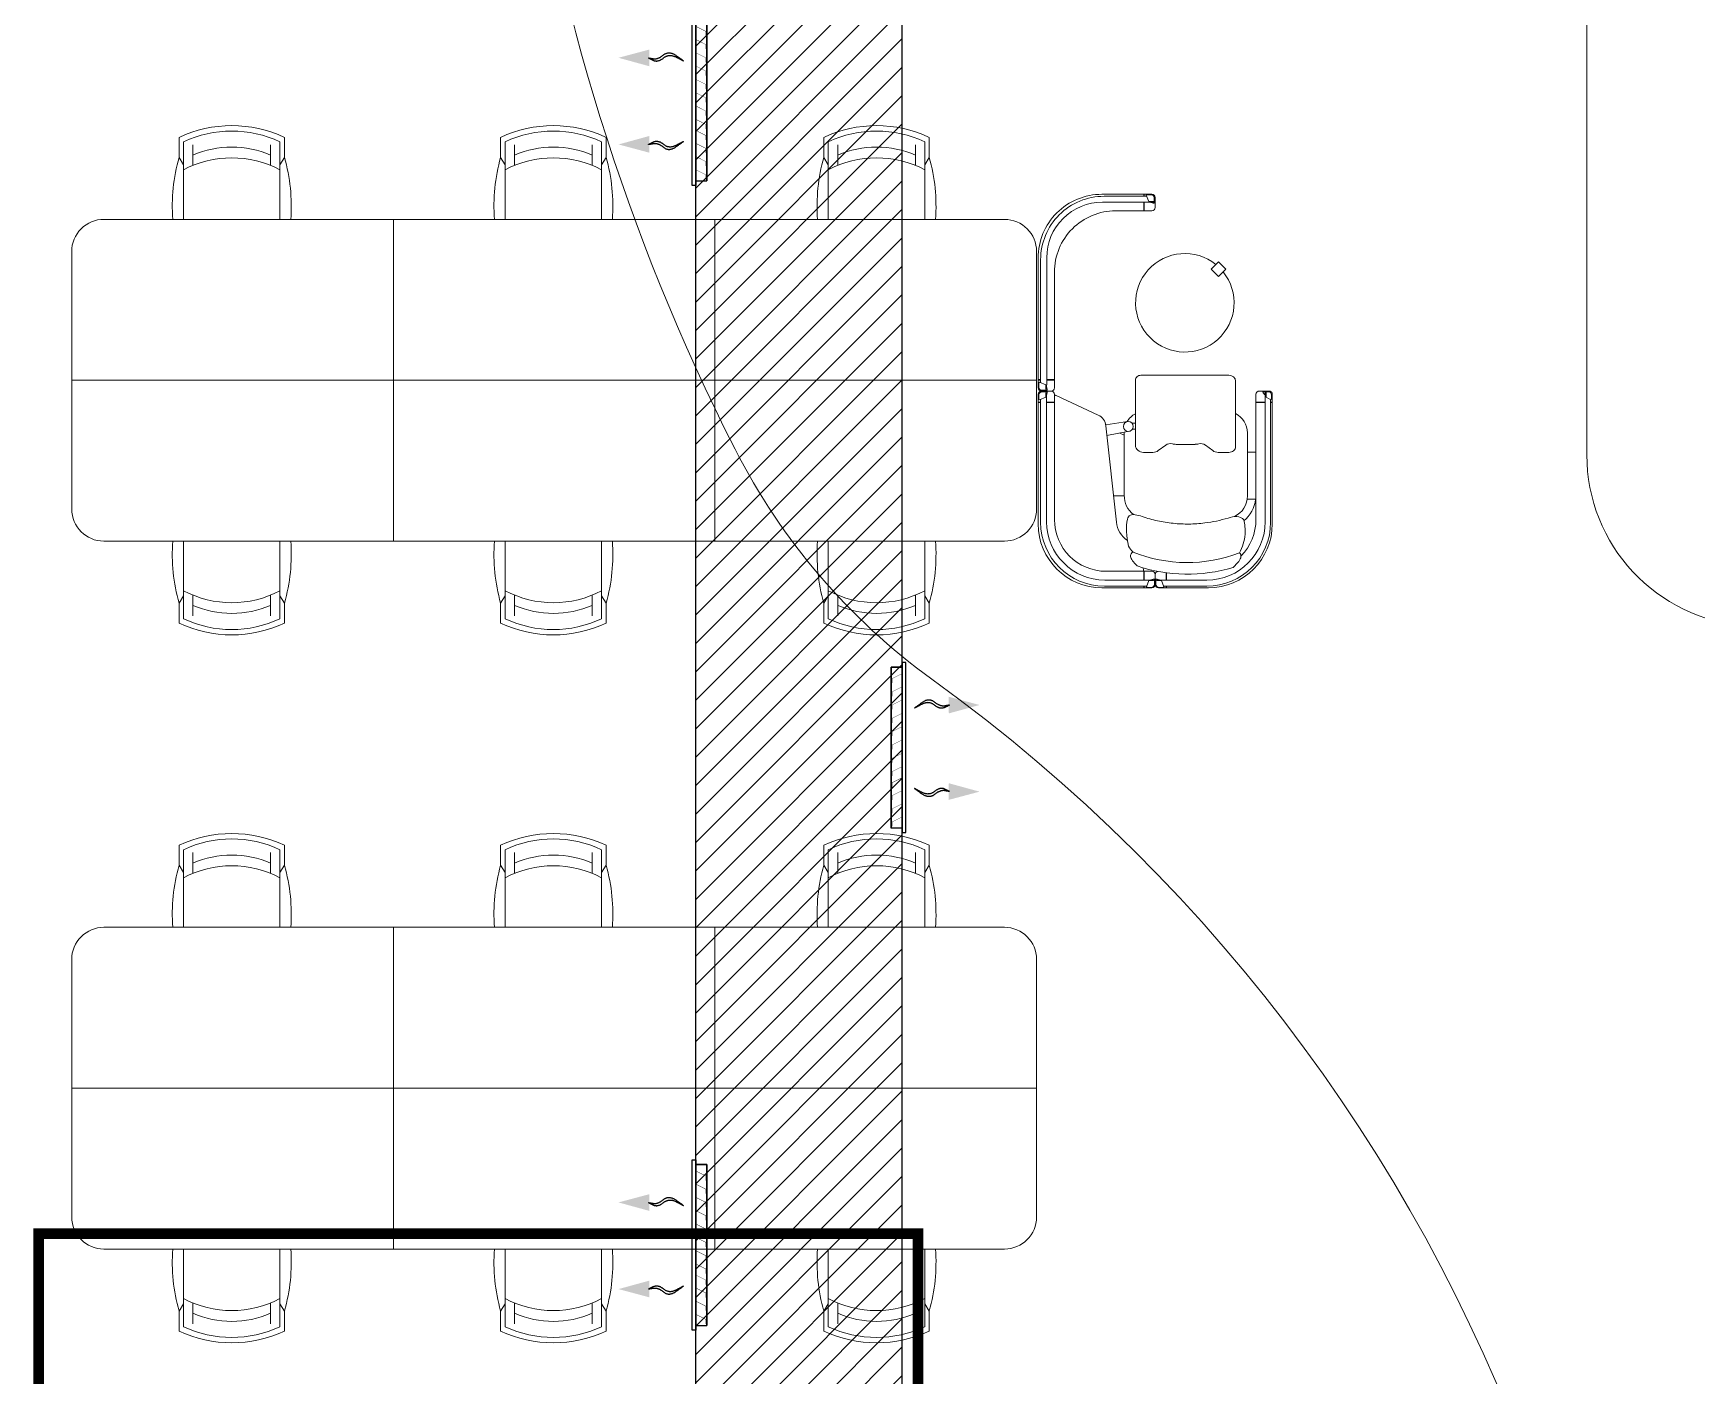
# Model space of a CAD drawing. Header units: millimetres. Extents: x -81374 to 485233, y -39075 to 157313.
# Drawn here: x 34706 to 42463, y 23363 to 29620 of the extents above; entities that cross this region are included whole.
import ezdxf
from ezdxf.enums import TextEntityAlignment as Align

# ---------------------------------------------------------------- set-up
doc = ezdxf.new("R2010")
doc.units = ezdxf.units.MM
doc.linetypes.add('CENTER', pattern=[2, 1.25, -0.25, 0.25, -0.25])
doc.linetypes.add('HIDDEN', pattern=[0.375, 0.25, -0.125])
for name, color, linetype in [('CEN', 252, 'CENTER'), ('M-HVAC ELLIPTICAL DUCT', 6, 'Continuous'), ('M-HVAC-GRIL', 6, 'Continuous'), ('M-HVAC-INSULATION', 8, 'Continuous'), ('M-HVAC-SUPP', 4, 'Continuous')]:
    doc.layers.add(name, color=color, linetype=linetype)
for name, color, linetype, lineweight in [('G-IMPT', 8, 'Continuous', 5), ('ID - MODULAR', 44, 'Continuous', 5), ('M HVAC GRILLE', 6, 'Continuous', 13)]:
    doc.layers.add(name, color=color, linetype=linetype, lineweight=lineweight)
doc.styles.get("Standard").update_dxf_attribs({"font": 'arial.ttf'})

# ---------------------------------------------------------------- blocks, each defined once
blk = doc.blocks.new('ng')
at = {"layer": 'CEN', "color": 9, "linetype": 'HIDDEN', "lineweight": 0, "ltscale": 1500, "true_color": 0xc7c8ca}
blk.add_lwpolyline([(47579.4, 19521.3), (51680.6, 19521.3), (51680.6, 15420), (47579.4, 15420)], close=True, dxfattribs=at)
blk = doc.blocks.new('floor plan 1')
at = {"layer": 'G-IMPT', "color": 8, "ltscale": 500}
for p, q in [((19286.5, -62646.3, 0), (19286.5, -62739.4, 0)), ((19307.7, -62666.5, 0), (19307.7, -62797.3, 0)), ((19757.3, -62797.3, 0), (19757.3, -62666.5, 0)), ((19778.5, -62739.4, 0), (19778.5, -62646.3, 0)), ((20793.5, -62739.4, 0), (20793.5, -62646.3, 0)), ((20814.7, -62797.3, 0), (20814.7, -62666.5, 0)), ((21264.3, -62666.5, 0), (21264.3, -62797.3, 0)), ((21285.5, -62646.3, 0), (21285.5, -62739.4, 0)), ((22293.5, -62739.4, 0), (22293.5, -62646.3, 0)), ((22314.7, -62797.3, 0), (22314.7, -62666.5, 0)), ((22764.3, -62666.5, 0), (22764.3, -62797.3, 0)), ((22785.5, -62646.3, 0), (22785.5, -62739.4, 0)), ((19307.7, -62773.6, 0), (19286.5, -62739.4, 0)), ((19757.3, -62773.6, 0), (19778.5, -62739.4, 0)), ((20814.7, -62773.6, 0), (20793.5, -62739.4, 0)), ((21264.3, -62773.6, 0), (21285.5, -62739.4, 0)), ((22314.7, -62773.6, 0), (22293.5, -62739.4, 0)), ((22764.3, -62773.6, 0), (22785.5, -62739.4, 0)), ((19307.7, -62775.3, 0), (19307.7, -62773.6, 0)), ((19307.7, -63028.4, 0), (19307.7, -62797.3, 0)), ((19757.3, -62775.3, 0), (19757.3, -62773.6, 0)), ((19757.3, -62797.3, 0), (19757.3, -63028.4, 0)), ((20814.7, -62775.3, 0), (20814.7, -62773.6, 0)), ((20814.7, -62797.3, 0), (20814.7, -63028.4, 0)), ((21264.3, -62775.3, 0), (21264.3, -62773.6, 0)), ((21264.3, -63028.4, 0), (21264.3, -62797.3, 0)), ((22314.7, -62775.3, 0), (22314.7, -62773.6, 0)), ((22314.7, -62797.3, 0), (22314.7, -63028.4, 0)), ((22764.3, -62775.3, 0), (22764.3, -62773.6, 0)), ((22764.3, -63028.4, 0), (22764.3, -62797.3, 0)), ((18936, -63028.4, 0), (20286, -63028.4, 0)), ((21786, -63028.4, 0), (20286, -63028.4, 0)), ((20286, -63028.4, 0), (20286, -63778.4, 0)), ((20286, -63028.4, 0), (20286, -63778.4, 0)), ((21786, -63778.4, 0), (21786, -63028.4, 0)), ((23136, -63028.4, 0), (21786, -63028.4, 0)), ((21786, -63028.4, 0), (21786, -63778.4, 0)), ((18786, -63778.4, 0), (18786, -63178.4, 0)), ((23286, -63778.4, 0), (23286, -63178.4, 0)), ((20286, -63778.4, 0), (18786, -63778.4, 0)), ((18786, -63778.4, 0), (18786, -64378.4, 0)), ((20286, -63778.4, 0), (18786, -63778.4, 0)), ((20286, -64528.4, 0), (20286, -63778.4, 0)), ((20286, -63778.4, 0), (21786, -63778.4, 0)), ((20286, -63778.4, 0), (21786, -63778.4, 0)), ((20286, -64528.4, 0), (20286, -63778.4, 0)), ((21786, -63778.4, 0), (21786, -64528.4, 0)), ((21786, -63778.4, 0), (23286, -63778.4, 0)), ((21786, -64528.4, 0), (21786, -63778.4, 0)), ((21786, -63778.4, 0), (23286, -63778.4, 0)), ((23286, -63778.4, 0), (23286, -64378.4, 0)), ((18936, -64528.4, 0), (20286, -64528.4, 0)), ((19307.7, -64528.4, 0), (19307.7, -64759.5, 0)), ((19757.3, -64759.5, 0), (19757.3, -64528.4, 0)), ((21786, -64528.4, 0), (20286, -64528.4, 0)), ((20814.7, -64759.5, 0), (20814.7, -64528.4, 0)), ((21264.3, -64528.4, 0), (21264.3, -64759.5, 0)), ((23136, -64528.4, 0), (21786, -64528.4, 0)), ((22314.7, -64759.5, 0), (22314.7, -64528.4, 0)), ((22764.3, -64528.4, 0), (22764.3, -64759.5, 0)), ((19307.7, -64890.2, 0), (19307.7, -64759.5, 0)), ((19757.3, -64759.5, 0), (19757.3, -64890.2, 0)), ((20814.7, -64759.5, 0), (20814.7, -64890.2, 0)), ((21264.3, -64890.2, 0), (21264.3, -64759.5, 0)), ((22314.7, -64759.5, 0), (22314.7, -64890.2, 0)), ((22764.3, -64890.2, 0), (22764.3, -64759.5, 0)), ((19307.7, -64783.2, 0), (19286.5, -64817.4, 0)), ((19286.5, -64910.5, 0), (19286.5, -64817.4, 0)), ((19307.7, -64781.4, 0), (19307.7, -64783.2, 0)), ((19757.3, -64781.4, 0), (19757.3, -64783.2, 0)), ((19757.3, -64783.2, 0), (19778.5, -64817.4, 0)), ((19778.5, -64817.4, 0), (19778.5, -64910.5, 0)), ((20814.7, -64783.2, 0), (20793.5, -64817.4, 0)), ((20793.5, -64817.4, 0), (20793.5, -64910.5, 0)), ((20814.7, -64781.4, 0), (20814.7, -64783.2, 0)), ((21264.3, -64781.4, 0), (21264.3, -64783.2, 0)), ((21264.3, -64783.2, 0), (21285.5, -64817.4, 0)), ((21285.5, -64910.5, 0), (21285.5, -64817.4, 0)), ((22314.7, -64783.2, 0), (22293.5, -64817.4, 0)), ((22293.5, -64817.4, 0), (22293.5, -64910.5, 0)), ((22314.7, -64781.4, 0), (22314.7, -64783.2, 0)), ((22764.3, -64781.4, 0), (22764.3, -64783.2, 0)), ((22764.3, -64783.2, 0), (22785.5, -64817.4, 0)), ((22785.5, -64910.5, 0), (22785.5, -64817.4, 0)), ((19286.5, -65946.3, 0), (19286.5, -66039.4, 0)), ((19307.7, -65966.5, 0), (19307.7, -66097.3, 0)), ((19757.3, -66097.3, 0), (19757.3, -65966.5, 0)), ((19778.5, -66039.4, 0), (19778.5, -65946.3, 0)), ((20793.5, -66039.4, 0), (20793.5, -65946.3, 0)), ((20814.7, -66097.3, 0), (20814.7, -65966.5, 0)), ((21264.3, -65966.5, 0), (21264.3, -66097.3, 0)), ((21285.5, -65946.3, 0), (21285.5, -66039.4, 0)), ((22293.5, -66039.4, 0), (22293.5, -65946.3, 0)), ((22314.7, -66097.3, 0), (22314.7, -65966.5, 0)), ((22764.3, -65966.5, 0), (22764.3, -66097.3, 0)), ((22785.5, -65946.3, 0), (22785.5, -66039.4, 0)), ((19307.7, -66073.6, 0), (19286.5, -66039.4, 0)), ((19307.7, -66075.3, 0), (19307.7, -66073.6, 0)), ((19307.7, -66328.4, 0), (19307.7, -66097.3, 0)), ((19757.3, -66073.6, 0), (19778.5, -66039.4, 0)), ((19757.3, -66075.3, 0), (19757.3, -66073.6, 0)), ((19757.3, -66097.3, 0), (19757.3, -66328.4, 0)), ((20814.7, -66073.6, 0), (20793.5, -66039.4, 0)), ((20814.7, -66075.3, 0), (20814.7, -66073.6, 0)), ((20814.7, -66097.3, 0), (20814.7, -66328.4, 0)), ((21264.3, -66073.6, 0), (21285.5, -66039.4, 0)), ((21264.3, -66075.3, 0), (21264.3, -66073.6, 0)), ((21264.3, -66328.4, 0), (21264.3, -66097.3, 0)), ((22314.7, -66073.6, 0), (22293.5, -66039.4, 0)), ((22314.7, -66075.3, 0), (22314.7, -66073.6, 0)), ((22314.7, -66097.3, 0), (22314.7, -66328.4, 0)), ((22764.3, -66073.6, 0), (22785.5, -66039.4, 0)), ((22764.3, -66075.3, 0), (22764.3, -66073.6, 0)), ((22764.3, -66328.4, 0), (22764.3, -66097.3, 0)), ((17985, -66111, 0), (18217.6, -66111, 0)), ((18124.4, -66147.1, 0), (17991.9, -66147.1, 0)), ((17992.3, -66118.5, 0), (18193.6, -66118.5, 0)), ((18178.7, -66147.1, 0), (18124.4, -66147.1, 0)), ((18179.8, -66111, 0), (18179.8, -66118.5, 0)), ((18179.8, -66147.1, 0), (18179.8, -66180.8, 0)), ((18181.8, -66118.5, 0), (18181.8, -66111, 0)), ((18181.8, -66181.1, 0), (18181.8, -66147.1, 0)), ((18192.3, -66115.4, 0), (18204, -66144.8, 0)), ((18196.7, -66112.6, 0), (18214.6, -66112.6, 0)), ((18204, -66144.8, 0), (18225.9, -66144.8, 0)), ((18213.2, -66148.4, 0), (18213.2, -66147.3, 0)), ((18225.9, -66147.3, 0), (18213.2, -66147.3, 0)), ((18213.2, -66148.4, 0), (18223.9, -66151.6, 0)), ((18227.6, -66151.9, 0), (18224.1, -66151.6, 0)), ((18225.9, -66144.8, 0), (18225.9, -66147.3, 0)), ((18229.8, -66127.9, 0), (18229.8, -66149.9, 0)), ((18232.8, -66126.3, 0), (18232.8, -66172.7, 0)), ((18236.6, -66127.9, 0), (18236.6, -66149.9, 0)), ((18238.8, -66151.9, 0), (18242.3, -66151.6, 0)), ((18240.6, -66144.8, 0), (18240.6, -66147.3, 0)), ((18262.4, -66144.8, 0), (18240.6, -66144.8, 0)), ((18240.6, -66147.3, 0), (18253.3, -66147.3, 0)), ((18253.3, -66148.4, 0), (18242.5, -66151.6, 0)), ((18248, -66111, 0), (18481.2, -66111, 0)), ((18269.7, -66112.6, 0), (18251.8, -66112.6, 0)), ((18253.3, -66148.4, 0), (18253.3, -66147.3, 0)), ((18274.1, -66115.4, 0), (18262.4, -66144.8, 0)), ((18469.3, -66118.5, 0), (18272.8, -66118.5, 0)), ((18284.1, -66111, 0), (18284.1, -66118.5, 0)), ((18284.1, -66147.1, 0), (18284.1, -66188, 0)), ((18286.2, -66118.5, 0), (18286.2, -66111, 0)), ((18286.2, -66188, 0), (18286.2, -66147.1, 0)), ((18287.7, -66147.1, 0), (18342, -66147.1, 0)), ((18342, -66147.1, 0), (18467.4, -66147.1, 0)), ((18461.5, -66188, 0), (18248, -66188, 0)), ((18289.4, -66204.2, 0), (18287.2, -66193.6, 0)), ((18936, -66328.4, 0), (20286, -66328.4, 0)), ((21786, -66328.4, 0), (20286, -66328.4, 0)), ((20286, -66328.4, 0), (20286, -67078.4, 0)), ((20286, -66328.4, 0), (20286, -67078.4, 0)), ((21786, -67078.4, 0), (21786, -66328.4, 0)), ((23136, -66328.4, 0), (21786, -66328.4, 0)), ((21786, -66328.4, 0), (21786, -67078.4, 0)), ((17686.7, -67012.9, 0), (17686.7, -66409.3, 0)), ((17694.5, -66988.2, 0), (17694.5, -66416.3, 0)), ((17719.9, -66419, 0), (17719.9, -66921.7, 0)), ((17762.9, -66429.3, 0), (17762.9, -67012.9, 0)), ((18462.7, -66865.5, 0), (18413.8, -66417.6, 0)), ((18702.8, -67012.9, 0), (18702.8, -66429.3, 0)), ((18739.3, -66419, 0), (18739.3, -66921.7, 0)), ((18767.1, -66989.6, 0), (18767.1, -66416.3, 0)), ((18779, -66408.8, 0), (18779, -67012.9, 0)), ((18786, -67078.4, 0), (18786, -66478.4, 0)), ((23286, -67078.4, 0), (23286, -66478.4, 0)), ((17803.7, -66523.5, 0), (17764.5, -66523.5, 0)), ((17802.5, -66539.7, 0), (17802.5, -66832.8, 0)), ((18427, -66539, 0), (18377.3, -66539, 0)), ((18377.4, -66837.2, 0), (18377.4, -66542, 0)), ((16219.9, -66731.5), (16219.9, -69993.1)), ((17802.5, -66743, 0), (17762.9, -66743, 0)), ((17857.8, -66769.4, 0), (17857.8, -67074.4, 0)), ((17939.3, -66742.3, 0), (17889.5, -66742.3, 0)), ((17998.8, -66775.9, 0), (17964.3, -66750.3, 0)), ((18135.8, -66779.7, 0), (18046.9, -66779.7, 0)), ((18218.5, -66750.3, 0), (18183.7, -66776.2, 0)), ((18286.9, -66742.3, 0), (18243.5, -66742.3, 0)), ((18325, -67079.8, 0), (18325, -66774.8, 0)), ((18325, -66850.9, 0), (18338.8, -66850.9, 0)), ((18354.1, -66840.4, 0), (18457.8, -66821.1, 0)), ((18463.4, -66870.4, 0), (18361.8, -66885.9, 0)), ((18377.4, -66822.5, 0), (18398.5, -66832.1, 0)), ((17719.9, -66921.7, 0), (17719.9, -66975.9, 0)), ((18325, -66877.9, 0), (18340.6, -66877.9, 0)), ((18695.5, -67007.8, 0), (18499, -66916.1, 0)), ((18739.3, -66921.7, 0), (18739.3, -66975.9, 0)), ((17694.5, -66974.8, 0), (17686.7, -66974.8, 0)), ((17686.7, -66977, 0), (17694.5, -66977, 0)), ((17690.3, -66992.5, 0), (17690.3, -67009.9, 0)), ((17693.9, -66987.8, 0), (17716.1, -66999.2, 0)), ((17747.6, -67028.2, 0), (17701.9, -67028.2, 0)), ((17705.6, -67025.2, 0), (17728.2, -67025.2, 0)), ((17716.1, -66999.2, 0), (17716.1, -67021.4, 0)), ((17716.1, -67021.4, 0), (17719.3, -67021.4, 0)), ((17719.3, -67008.7, 0), (17720.4, -67008.7, 0)), ((17719.3, -67021.4, 0), (17719.3, -67008.7, 0)), ((17762.9, -66974.8, 0), (17719.9, -66974.8, 0)), ((17719.9, -66977, 0), (17762.9, -66977, 0)), ((17720.4, -67008.7, 0), (17729.9, -67019.5, 0)), ((17730.2, -67023, 0), (17729.9, -67019.5, 0)), ((18739.3, -66975, 0), (18702.8, -66975, 0)), ((18702.8, -66977, 0), (18739.6, -66977, 0)), ((18763.7, -67028.2, 0), (18718, -67028.2, 0)), ((18736.2, -67022.6, 0), (18736.5, -67019.1, 0)), ((18739.9, -67008.1, 0), (18736.5, -67019.1, 0)), ((18760.8, -67024.8, 0), (18738.2, -67024.8, 0)), ((18742.8, -67020, 0), (18741.3, -67020, 0)), ((18772.5, -66987.4, 0), (18742.8, -66999.5, 0)), ((18742.8, -66999.5, 0), (18742.8, -67020, 0)), ((18779, -66975, 0), (18767.1, -66975, 0)), ((18767.1, -66977, 0), (18779, -66977, 0)), ((18776.1, -66992.1, 0), (18776.1, -67009.5, 0)), ((17889.5, -67101.5, 0), (18299.6, -67101.5, 0)), ((18702.8, -67582.6, 0), (18702.8, -67043.4, 0)), ((18738.9, -67079.2, 0), (18702.8, -67079.2, 0)), ((18702.8, -67081.4, 0), (18738.9, -67081.4, 0)), ((18736.2, -67033.8, 0), (18736.5, -67037.2, 0)), ((18739.6, -67047.4, 0), (18736.5, -67037.2, 0)), ((18760.8, -67031.6, 0), (18738.2, -67031.6, 0)), ((18738.7, -67080.3, 0), (18738.7, -67138, 0)), ((18742.8, -67036.4, 0), (18740.9, -67036.4, 0)), ((18742.8, -67056.9, 0), (18742.8, -67036.4, 0)), ((18772.5, -67068.9, 0), (18742.8, -67056.9, 0)), ((18767.3, -67640.1, 0), (18767.3, -67066.7, 0)), ((18779, -67079.2, 0), (18767.3, -67079.2, 0)), ((18767.3, -67081.4, 0), (18779, -67081.4, 0)), ((18776.1, -67064.2, 0), (18776.1, -67046.8, 0)), ((18779, -67043.4, 0), (18779, -67648.1, 0)), ((20286, -67078.4, 0), (18786, -67078.4, 0)), ((18786, -67078.4, 0), (18786, -67678.4, 0)), ((20286, -67078.4, 0), (18786, -67078.4, 0)), ((20286, -67828.4, 0), (20286, -67078.4, 0)), ((20286, -67078.4, 0), (21786, -67078.4, 0)), ((20286, -67078.4, 0), (21786, -67078.4, 0)), ((20286, -67828.4, 0), (20286, -67078.4, 0)), ((21786, -67078.4, 0), (21786, -67828.4, 0)), ((21786, -67078.4, 0), (23286, -67078.4, 0)), ((21786, -67828.4, 0), (21786, -67078.4, 0)), ((21786, -67078.4, 0), (23286, -67078.4, 0)), ((23286, -67078.4, 0), (23286, -67678.4, 0)), ((18738.7, -67138, 0), (18738.7, -67649.1, 0)), ((17937.8, -67562.2, 0), (17903.5, -67596.6, 0)), ((17937.8, -67562.2, 0), (17972.1, -67596.5, 0)), ((17903.5, -67596.6, 0), (17937.7, -67630.8, 0)), ((17937.7, -67630.8, 0), (17972.1, -67596.5, 0)), ((18248, -67868.3, 0), (18417.1, -67868.3, 0)), ((18283.9, -67868.3, 0), (18283.9, -67908.6, 0)), ((18286, -67908.6, 0), (18286, -67868.3, 0)), ((18936, -67828.4, 0), (20286, -67828.4, 0)), ((19307.7, -67828.4, 0), (19307.7, -68059.5, 0)), ((19757.3, -68059.5, 0), (19757.3, -67828.4, 0)), ((21786, -67828.4, 0), (20286, -67828.4, 0)), ((20814.7, -68059.5, 0), (20814.7, -67828.4, 0)), ((21264.3, -67828.4, 0), (21264.3, -68059.5, 0)), ((23136, -67828.4, 0), (21786, -67828.4, 0)), ((22314.7, -68059.5, 0), (22314.7, -67828.4, 0)), ((22764.3, -67828.4, 0), (22764.3, -68059.5, 0)), ((18232.8, -67930, 0), (18232.8, -67883.6, 0)), ((18237.1, -67928.1, 0), (18237.1, -67906.1, 0)), ((18239.3, -67904.1, 0), (18242.8, -67904.4, 0)), ((18241.1, -67911.9, 0), (18241.1, -67908.7, 0)), ((18241.1, -67908.7, 0), (18253.8, -67908.7, 0)), ((18263.2, -67911.9, 0), (18241.1, -67911.9, 0)), ((18253.8, -67907.6, 0), (18243, -67904.4, 0)), ((18481.7, -67945.3, 0), (18248, -67945.3, 0)), ((18270.2, -67943.3, 0), (18252.4, -67943.3, 0)), ((18253.8, -67907.6, 0), (18253.8, -67908.7, 0)), ((18274.6, -67940.6, 0), (18263.2, -67911.9, 0)), ((18272.8, -67936, 0), (18471.3, -67936, 0)), ((18340.6, -67908.6, 0), (18283.1, -67908.6, 0)), ((18283.9, -67936, 0), (18283.9, -67945.3, 0)), ((18286, -67945.3, 0), (18286, -67936, 0)), ((18479.1, -67908.6, 0), (18340.6, -67908.6, 0)), ((19307.7, -68083.2, 0), (19286.5, -68117.4, 0)), ((19307.7, -68190.2, 0), (19307.7, -68059.5, 0)), ((19307.7, -68081.4, 0), (19307.7, -68083.2, 0)), ((19757.3, -68059.5, 0), (19757.3, -68190.2, 0)), ((19757.3, -68081.4, 0), (19757.3, -68083.2, 0)), ((19757.3, -68083.2, 0), (19778.5, -68117.4, 0)), ((20814.7, -68083.2, 0), (20793.5, -68117.4, 0)), ((20814.7, -68059.5, 0), (20814.7, -68190.2, 0)), ((20814.7, -68081.4, 0), (20814.7, -68083.2, 0)), ((21264.3, -68190.2, 0), (21264.3, -68059.5, 0)), ((21264.3, -68081.4, 0), (21264.3, -68083.2, 0)), ((21264.3, -68083.2, 0), (21285.5, -68117.4, 0)), ((22314.7, -68083.2, 0), (22293.5, -68117.4, 0)), ((22314.7, -68059.5, 0), (22314.7, -68190.2, 0)), ((22314.7, -68081.4, 0), (22314.7, -68083.2, 0)), ((22764.3, -68190.2, 0), (22764.3, -68059.5, 0)), ((22764.3, -68081.4, 0), (22764.3, -68083.2, 0)), ((22764.3, -68083.2, 0), (22785.5, -68117.4, 0)), ((19286.5, -68210.5, 0), (19286.5, -68117.4, 0)), ((19778.5, -68117.4, 0), (19778.5, -68210.5, 0)), ((20793.5, -68117.4, 0), (20793.5, -68210.5, 0)), ((21285.5, -68210.5, 0), (21285.5, -68117.4, 0)), ((22293.5, -68117.4, 0), (22293.5, -68210.5, 0)), ((22785.5, -68210.5, 0), (22785.5, -68117.4, 0))]:
    blk.add_line(p, q, dxfattribs=at)
at = {"layer": 'G-IMPT', "color": 8, "ltscale": 500, "extrusion": (0, 0, -1)}
for p, q in [((19351.5, -62680.4, 0), (19351.5, -62776.9, 0)), ((19713.6, -62680.4, 0), (19713.6, -62776.9, 0)), ((20858.5, -62680.4, 0), (20858.5, -62776.9, 0)), ((21220.6, -62680.4, 0), (21220.6, -62776.9, 0)), ((22358.5, -62680.4, 0), (22358.5, -62776.9, 0)), ((22720.6, -62680.4, 0), (22720.6, -62776.9, 0)), ((19351.5, -64876.3, 0), (19351.5, -64779.9, 0)), ((19713.6, -64876.3, 0), (19713.6, -64779.9, 0)), ((20858.5, -64876.3, 0), (20858.5, -64779.9, 0)), ((21220.6, -64876.3, 0), (21220.6, -64779.9, 0)), ((22358.5, -64876.3, 0), (22358.5, -64779.9, 0)), ((22720.6, -64876.3, 0), (22720.6, -64779.9, 0)), ((19351.5, -65980.4, 0), (19351.5, -66076.9, 0)), ((19713.6, -65980.4, 0), (19713.6, -66076.9, 0)), ((20858.5, -65980.4, 0), (20858.5, -66076.9, 0)), ((21220.6, -65980.4, 0), (21220.6, -66076.9, 0)), ((22358.5, -65980.4, 0), (22358.5, -66076.9, 0)), ((22720.6, -65980.4, 0), (22720.6, -66076.9, 0)), ((19351.5, -68176.3, 0), (19351.5, -68079.9, 0)), ((19713.6, -68176.3, 0), (19713.6, -68079.9, 0)), ((20858.5, -68176.3, 0), (20858.5, -68079.9, 0)), ((21220.6, -68176.3, 0), (21220.6, -68079.9, 0)), ((22358.5, -68176.3, 0), (22358.5, -68079.9, 0)), ((22720.6, -68176.3, 0), (22720.6, -68079.9, 0))]:
    blk.add_line(p, q, dxfattribs=at)
at = {"layer": 'G-IMPT', "color": 8, "ltscale": 500}
blk.add_circle((18358.3, -66863.1, 0), 23.1, dxfattribs=at)
for centre, radius, start, end in [((23904.3, -59273.9), 7908.2, 93.51982, 234.16532), ((18936, -63178.4, 0), 150, 90, 180), ((23136, -63178.4, 0), 150, 0, 90), ((18936, -64378.4, 0), 150, 180, 270), ((23136, -64378.4, 0), 150, 270, 0), ((17518.2, -68117.3), 3000, 26.97429, 54.16532), ((15419.9, -66731.5), 800, 0, 85.97405), ((17985, -66409.3, 0), 298.3, 90, 180), ((17992.3, -66416.3, 0), 297.8, 90, 180), ((17991.9, -66419, 0), 272, 90, 180), ((18083.1, -66903.5, 0), 729.1, 71.27913, 106.99576), ((18196.7, -66117.5, 0), 4.86, 90, 154.33445), ((18214.6, -66127.9, 0), 15.3, 0, 90), ((18217.6, -66126.3, 0), 15.2, 0, 90), ((18217.6, -66172.7, 0), 15.2, 283.43427, 0), ((18227.8, -66149.9, 0), 2.02, 265, 0), ((18248, -66126.3, 0), 15.2, 90, 180), ((18248, -66172.7, 0), 15.2, 180, 270), ((18251.8, -66127.9, 0), 15.3, 90, 180), ((18238.6, -66149.9, 0), 2.02, 180, 275), ((18269.7, -66117.5, 0), 4.86, 25.66555, 90), ((18467.4, -66419, 0), 272, 0, 90), ((18469.3, -66416.3, 0), 297.8, 0, 90), ((18481.2, -66408.8, 0), 297.7, 0, 90), ((18083.1, -66903.5, 0), 675, 67.96959, 111.08107), ((18291.7, -66192.6, 0), 4.62, 90, 192), ((18461.5, -66429.3, 0), 241.3, 0, 90), ((18004.2, -66429.3, 0), 241.3, 135.29352, 180), ((18004.4, -66371, 0), 190.7, 149.32948, 176.88356), ((17851.7, -66258.4, 0), 19, 172.76596, 233.37546), ((18328, -66259.9, 0), 19.8, 294.84179, 7.19461), ((18936, -66478.4, 0), 150, 90, 180), ((23136, -66478.4, 0), 150, 0, 90), ((18293.8, -66430.7, 0), 120.6, 6.23146, 55.32004), ((17928, -66546.8, 0), 165.1, 131.26674, 171.88594), ((17910.5, -66539.7, 0), 107.9, 115.94377, 180), ((17855.4, -66393.8, 0), 49.6, 222.69309, 266.91838), ((18335.8, -66425.3, 0), 27.2, 248.73591, 348.38002), ((18263.1, -66542, 0), 114.3, 0, 51.61578), ((17904.1, -66832.8, 0), 101.6, 180, 242.86647), ((18525.8, -66858.6, 0), 63.5, 186.23146, 245), ((18282.1, -66837.2, 0), 95.3, 296.75104, 329.44099), ((17701.9, -67012.9, 0), 15.2, 180, 270), ((17695.2, -66992.5, 0), 4.86, 105.36229, 180), ((17705.6, -67009.9, 0), 15.3, 180, 270), ((17693.6, -67013.9, 0), 25.2, 342.57428, 353.66282), ((17728.2, -67023.1, 0), 2.02, 270, 5), ((17747.6, -67012.9, 0), 15.2, 270, 0), ((18697.7, -67003.2, 0), 5.09, 245, 0), ((18718, -67012.9, 0), 15.2, 180, 270), ((18718, -67043.4, 0), 15.2, 90, 180), ((18738.2, -67022.7, 0), 2.02, 175, 270), ((18760.8, -67009.5, 0), 15.3, 270, 0), ((18763.7, -67012.9, 0), 15.2, 270, 0), ((18763.7, -67043.4, 0), 15.2, 0, 90), ((18771.2, -66992.1, 0), 4.86, 0, 74.63771), ((18738.2, -67033.6, 0), 2.02, 90, 185), ((18760.8, -67046.8, 0), 15.3, 0, 90), ((18771.2, -67064.2, 0), 4.86, 285.36229, 0), ((18094.6, -67439.3, 0), 229.6, 45, 219.02065), ((18094.6, -67439.3, 0), 229.6, 231.13136, 45), ((18417.1, -67582.6, 0), 285.7, 270, 0), ((18471.3, -67640.1, 0), 295.9, 270, 0), ((18479.1, -67649.1, 0), 259.5, 270, 0), ((18481.7, -67648.1, 0), 297.2, 270, 0), ((18936, -67678.4, 0), 150, 180, 270), ((23136, -67678.4, 0), 150, 270, 0), ((18248, -67883.6, 0), 15.2, 90, 180), ((18248, -67930, 0), 15.2, 180, 270), ((18239.1, -67906.1, 0), 2.02, 85, 180), ((18252.4, -67928.1, 0), 15.3, 180, 270), ((18270.2, -67938.5, 0), 4.86, 270, 334.33445)]:
    blk.add_arc(centre, radius, start, end, dxfattribs=at)
at = {"layer": 'G-IMPT', "color": 8, "ltscale": 500, "extrusion": (0, 0, -1)}
for centre, major_axis, start_param, end_param in [((19532.5, -63172.4, 0), (0, -580.8), 2.704257, 3.578932), ((19532.5, -63147.4, 0), (0, 530.9), -0.437348, 0.437328), ((19532.5, -63147.4, 0), (0, 455.9), -0.408385, 0.408365), ((20093.6, -62966.8, 0), (0, -838.5), 1.49727, 1.845387), ((19532.5, -63222.4, 0), (0, -480.9), 2.65511, 3.628104), ((18971.4, -62966.8, 0), (0, -838.5), 4.437818, 4.785935), ((21600.6, -64590, 0), (0, 838.5), 4.437818, 4.785935), ((20478.4, -64590, 0), (0, 838.5), 1.49727, 1.845387), ((23100.6, -64590, 0), (0, 838.5), 4.437818, 4.785935), ((21978.4, -64590, 0), (0, 838.5), 1.49727, 1.845387), ((21039.5, -64334.4, 0), (0, 480.9), 2.65511, 3.628104), ((22539.5, -64334.4, 0), (0, 480.9), 2.65511, 3.628104), ((21039.5, -64409.3, 0), (0, -455.9), -0.408385, 0.408365), ((22539.5, -64409.3, 0), (0, -455.9), -0.408385, 0.408365), ((21039.5, -64384.4, 0), (0, 580.8), 2.704257, 3.578932), ((21039.5, -64409.3, 0), (0, -530.9), -0.437348, 0.437328), ((22539.5, -64384.4, 0), (0, 580.8), 2.704257, 3.578932), ((22539.5, -64409.3, 0), (0, -530.9), -0.437348, 0.437328), ((19532.5, -66472.4, 0), (0, -580.8), 2.704257, 3.578932), ((19532.5, -66447.4, 0), (0, 530.9), -0.437348, 0.437328), ((19532.5, -66447.4, 0), (0, 455.9), -0.408385, 0.408365), ((20093.6, -66266.8, 0), (0, -838.5), 1.49727, 1.845387), ((19532.5, -66522.4, 0), (0, -480.9), 2.65511, 3.628104), ((18971.4, -66266.8, 0), (0, -838.5), 4.437818, 4.785935), ((21600.6, -67890, 0), (0, 838.5), 4.437818, 4.785935), ((20478.4, -67890, 0), (0, 838.5), 1.49727, 1.845387), ((23100.6, -67890, 0), (0, 838.5), 4.437818, 4.785935), ((21978.4, -67890, 0), (0, 838.5), 1.49727, 1.845387), ((21039.5, -67634.4, 0), (0, 480.9), 2.65511, 3.628104), ((22539.5, -67634.4, 0), (0, 480.9), 2.65511, 3.628104), ((21039.5, -67709.3, 0), (0, -530.9), -0.437348, 0.437328), ((21039.5, -67709.3, 0), (0, -455.9), -0.408385, 0.408365), ((22539.5, -67709.3, 0), (0, -530.9), -0.437348, 0.437328), ((22539.5, -67709.3, 0), (0, -455.9), -0.408385, 0.408365), ((21039.5, -67684.4, 0), (0, 580.8), 2.704257, 3.578932), ((22539.5, -67684.4, 0), (0, 580.8), 2.704257, 3.578932)]:
    blk.add_ellipse(centre, major_axis=major_axis, ratio=1, start_param=start_param, end_param=end_param, dxfattribs=at)
at = {"layer": 'G-IMPT', "color": 8, "ltscale": 500}
for centre, major_axis, ratio, start_param, end_param in [((21039.5, -63172.4, 0), (0, -580.8), 1, 2.704257, 3.578932), ((21039.5, -63147.4, 0), (0, 530.9), 1, -0.437348, 0.437328), ((22539.5, -63172.4, 0), (0, -580.8), 1, 2.704257, 3.578932), ((22539.5, -63147.4, 0), (0, 530.9), 1, -0.437348, 0.437328), ((21039.5, -63147.4, 0), (0, 455.9), 1, -0.408385, 0.408365), ((22539.5, -63147.4, 0), (0, 455.9), 1, -0.408385, 0.408365), ((21600.6, -62966.8, 0), (0, -838.5), 1, 4.437818, 4.785935), ((21039.5, -63222.4, 0), (0, -480.9), 1, 2.65511, 3.628104), ((20478.4, -62966.8, 0), (0, -838.5), 1, 1.49727, 1.845387), ((23100.6, -62966.8, 0), (0, -838.5), 1, 4.437818, 4.785935), ((22539.5, -63222.4, 0), (0, -480.9), 1, 2.65511, 3.628104), ((21978.4, -62966.8, 0), (0, -838.5), 1, 1.49727, 1.845387), ((20093.6, -64590, 0), (0, 838.5), 1, 1.49727, 1.845387), ((18971.4, -64590, 0), (0, 838.5), 1, 4.437818, 4.785935), ((19532.5, -64334.4, 0), (0, 480.9), 1, 2.65511, 3.628104), ((19532.5, -64409.3, 0), (0, -455.9), 1, -0.408385, 0.408365), ((19532.5, -64384.4, 0), (0, 580.8), 1, 2.704257, 3.578932), ((19532.5, -64409.3, 0), (0, -530.9), 1, -0.437348, 0.437328), ((21039.5, -66472.4, 0), (0, -580.8), 1, 2.704257, 3.578932), ((21039.5, -66447.4, 0), (0, 530.9), 1, -0.437348, 0.437328), ((22539.5, -66472.4, 0), (0, -580.8), 1, 2.704257, 3.578932), ((22539.5, -66447.4, 0), (0, 530.9), 1, -0.437348, 0.437328), ((21039.5, -66447.4, 0), (0, 455.9), 1, -0.408385, 0.408365), ((22539.5, -66447.4, 0), (0, 455.9), 1, -0.408385, 0.408365), ((21600.6, -66266.8, 0), (0, -838.5), 1, 4.437818, 4.785935), ((21039.5, -66522.4, 0), (0, -480.9), 1, 2.65511, 3.628104), ((20478.4, -66266.8, 0), (0, -838.5), 1, 1.49727, 1.845387), ((23100.6, -66266.8, 0), (0, -838.5), 1, 4.437818, 4.785935), ((22539.5, -66522.4, 0), (0, -480.9), 1, 2.65511, 3.628104), ((21978.4, -66266.8, 0), (0, -838.5), 1, 1.49727, 1.845387), ((18178.1, -66144.8, 0), (44.5, 0), 0.051024, 4.724263, 6.283907), ((18288.3, -66144.8, 0), (44.5, 0), 0.051024, 3.140871, 4.700515), ((18528.2, -66026.7, 0), (694.6, 238.9), 0.160816, 2.756992, 3.062566), ((17656.9, -66020.4, 0), (-689.7, 246.9), 0.161068, 3.2231, 3.498233), ((18244.8, -66298.6, 0), (-117.8, 47.6), 0.529715, 3.717763, 4.061141), ((17829.6, -66002, 0), (-494.3, 503.7), 0.418371, 3.415826, 3.73357), ((18353.8, -65992.2, 0), (498.2, 503.7), 0.415274, 2.703703, 2.886615), ((17894, -66401.8, 0), (74.3, 28.8), 0.403177, 3.975445, 4.547922), ((18292.9, -66410.6, 0), (-68.2, 29.6), 0.404697, 1.74747, 2.243724), ((17889.5, -66769.4, 0), (31.8, 0), 0.85419, 1.570796, 3.141593), ((17939.3, -66774.8, 0), (38.1, 0), 0.85419, 0.855211, 1.570796), ((18020.7, -66754.4, 0), (33.4, 0), 0.85419, 3.996804, 4.997085), ((18046.9, -66831.1, 0), (-60.1, 0), 0.85419, 4.712389, 4.997085), ((18135.8, -66828.6, 0), (57.3, 0), 0.85419, 1.275266, 1.570796), ((18162.1, -66755, 0), (32.9, 0), 0.85419, 4.416858, 5.427974), ((18243.5, -66774.8, 0), (-38.1, 0), 0.85419, 4.712389, 5.427974), ((18286.9, -66774.8, 0), (38.1, 0), 0.85419, 0, 1.570796), ((17717.9, -66975.5, 0), (0, 44.5), 0.045367, 3.529407, 4.701837), ((18741.3, -66975.5, 0), (0, 44.5), 0.045367, 1.581349, 3.141593), ((17889.5, -67074.4, 0), (31.8, 0), 0.85419, 3.141593, 4.712389), ((18299.6, -67079.8, 0), (-25.4, 0), 0.85419, 1.570796, 3.141593), ((18740.9, -67080.8, 0), (0, 44.5), 0.051024, 0, 1.558922), ((20093.6, -67890, 0), (0, 838.5), 1, 1.49727, 1.845387), ((18971.4, -67890, 0), (0, 838.5), 1, 4.437818, 4.785935), ((18283.5, -67911.1, 0), (44.5, 0), 0.056676, 1.581319, 2.838731), ((19532.5, -67634.4, 0), (0, 480.9), 1, 2.65511, 3.628104), ((19532.5, -67709.3, 0), (0, -530.9), 1, -0.437348, 0.437328), ((19532.5, -67709.3, 0), (0, -455.9), 1, -0.408385, 0.408365), ((19532.5, -67684.4, 0), (0, 580.8), 1, 2.704257, 3.578932)]:
    blk.add_ellipse(centre, major_axis=major_axis, ratio=ratio, start_param=start_param, end_param=end_param, dxfattribs=at)
blk.add_open_spline([(18293.1, -66443, 0), (18269.9, -66435, 0), (18222.7, -66421.8, 0), (18149.6, -66410.1, 0), (18075.3, -66406.7, 0), (18007.3, -66411.3, 0), (17946.5, -66421.5, 0), (17910.9, -66430.7, 0), (17893.3, -66436, 0)], degree=3, knots=[0, 0, 0, 0, 0.181818, 0.363636, 0.545455, 0.727273, 0.863636, 1, 1, 1, 1], dxfattribs=at)
at = {"layer": 'ID - MODULAR', "color": 8, "ltscale": 500}
blk.add_arc((11420.4, -71220.8), 9842.1, 158.92407, 26.97429, dxfattribs=at)
at = {"layer": 'CEN', "linetype": 'Continuous'}
blk.add_blockref('ng', (-28240.4, -78519.6), dxfattribs=at)
at = {"layer": 'G-IMPT', "color": 8, "ltscale": 500}
for rotation, p in [(359.99915, (39680.6, -4989.6, 0)), (359.99915, (35886.7, -10139.3, 0)), (270.00085, (28873.3, -20643.5, 0)), (359.99915, (11975.3, -26935.4, 0)), (359.99915, (15267.6, -26935.4, 0)), (359.99915, (26686.3, -26987.7, 0)), (270.00085, (15861.1, -28615, 0)), (89.99915, (23697.8, -33300.6, 0)), (89.99915, (23597.9, -35337.7, 0)), (89.99915, (23597.9, -37388.3, 0)), (359.99915, (13750.4, -37781.5, 0)), (89.99915, (23697.8, -40746.8, 0)), (89.99915, (23597.8, -44302.5, 0)), (89.99915, (23597.8, -46399.1, 0)), (89.99915, (23697.8, -48339.8, 0)), (89.99915, (23697.8, -54280, 0)), (359.99915, (27418.1, -55702.4, 0)), (89.99915, (9671.9, -65856.5, 0)), (359.99915, (4684.1, -67403.4, 0)), (359.99915, (8737.2, -67403.4, 0))]:
    blk.add_attdef('PARTITIONTYPE', text='', height=200, rotation=rotation, dxfattribs=at).set_placement(p, align=Align.MIDDLE_CENTER)
blk = doc.blocks.new('RAAAA')
at = {"linetype": 'Continuous', "ltscale": 1000}
for points in [[(363, 0, 0), (363, 0, 0), (364, 0, 0), (364, 0, 0), (365, 0, 0), (366, 0, 0), (367, -1, 0), (368, -1, 0), (369, -1, 0), (371, -1, 0), (373, -2, 0), (374, -2, 0), (377, -2, 0), (379, -3, 0), (381, -3, 0), (384, -4, 0), (387, -4, 0), (390, -5, 0), (393, -5, 0), (397, -6, 0), (400, -6, 0), (404, -7, 0), (408, -8, 0), (412, -8, 0), (416, -9, 0), (421, -10, 0), (421, -10, 0), (425, -11, 0), (430, -11, 0), (435, -11, 0), (439, -11, 0), (444, -11, 0), (449, -11, 0), (454, -10, 0), (459, -10, 0), (464, -9, 0), (468, -7, 0), (473, -6, 0), (478, -4, 0), (483, -2, 0), (488, 0, 0), (494, 2, 0), (499, 4, 0), (504, 7, 0), (509, 10, 0), (514, 13, 0), (519, 16, 0), (525, 20, 0), (530, 24, 0), (535, 28, 0), (541, 32, 0), (546, 36, 0), (546, 36, 0), (552, 40, 0), (557, 44, 0), (563, 48, 0), (568, 51, 0), (574, 54, 0), (580, 56, 0), (586, 58, 0), (592, 60, 0), (598, 61, 0), (604, 62, 0), (610, 62, 0), (616, 62, 0), (622, 62, 0), (628, 61, 0), (635, 60, 0), (641, 59, 0), (648, 57, 0), (654, 55, 0), (661, 52, 0), (668, 49, 0), (675, 46, 0), (681, 42, 0), (688, 38, 0), (695, 33, 0), (702, 28, 0), (702, 28, 0), (709, 23, 0), (716, 19, 0), (722, 14, 0), (728, 10, 0), (734, 5, 0), (740, 1, 0), (745, -2, 0), (750, -6, 0), (755, -9, 0), (759, -13, 0), (763, -15, 0), (767, -18, 0), (771, -21, 0), (774, -23, 0), (777, -25, 0), (779, -27, 0), (782, -29, 0), (784, -31, 0), (786, -32, 0), (787, -33, 0), (789, -34, 0), (790, -35, 0), (790, -35, 0), (791, -35, 0), (791, -36, 0)], [(363, 0, 0), (363, 0, 0), (364, 0, 0), (364, 0, 0), (365, -1, 0), (366, -1, 0), (367, -2, 0), (368, -2, 0), (369, -3, 0), (371, -4, 0), (373, -5, 0), (374, -5, 0), (377, -6, 0), (379, -8, 0), (381, -9, 0), (384, -10, 0), (387, -12, 0), (390, -13, 0), (393, -15, 0), (397, -16, 0), (400, -18, 0), (404, -20, 0), (408, -22, 0), (412, -24, 0), (416, -26, 0), (421, -28, 0), (421, -28, 0), (425, -30, 0), (430, -32, 0), (435, -34, 0), (439, -35, 0), (444, -36, 0), (449, -37, 0), (454, -37, 0), (459, -38, 0), (464, -38, 0), (468, -37, 0), (473, -37, 0), (478, -36, 0), (483, -35, 0), (488, -33, 0), (494, -32, 0), (499, -30, 0), (504, -28, 0), (509, -25, 0), (514, -22, 0), (519, -19, 0), (525, -16, 0), (530, -13, 0), (535, -9, 0), (541, -5, 0), (546, 0, 0), (546, 0, 0), (552, 4, 0), (557, 8, 0), (563, 12, 0), (568, 15, 0), (574, 18, 0), (580, 21, 0), (586, 23, 0), (592, 25, 0), (598, 27, 0), (604, 28, 0), (610, 29, 0), (616, 30, 0), (622, 30, 0), (628, 31, 0), (635, 30, 0), (641, 30, 0), (648, 29, 0), (654, 28, 0), (661, 26, 0), (668, 24, 0), (675, 22, 0), (681, 20, 0), (688, 17, 0), (695, 14, 0), (702, 10, 0), (702, 10, 0), (709, 7, 0), (716, 3, 0), (722, 0, 0), (728, -3, 0), (734, -6, 0), (740, -9, 0), (745, -12, 0), (750, -14, 0), (755, -17, 0), (759, -19, 0), (763, -21, 0), (767, -23, 0), (771, -25, 0), (774, -27, 0), (777, -28, 0), (779, -30, 0), (782, -31, 0), (784, -32, 0), (786, -33, 0), (787, -34, 0), (789, -34, 0), (790, -35, 0), (790, -35, 0), (791, -35, 0), (791, -36, 0)]]:
    blk.add_polyline3d(points, dxfattribs=at)
blk.add_solid([(373, 101), (0, 0), (373, -101)], dxfattribs=at)
blk = doc.blocks.new('zw$77DE')
at = {"layer": 'M-HVAC-GRIL', "linetype": 'ByBlock'}
blk.add_lwpolyline([(0, 750), (0, 771.4), (-17.1, 771.4), (-17.1, -21.4), (0, -21.4), (0, 0), (0, 750), (51.4, 750), (51.4, 0), (0, 0), (51.4, 0), (51.4, 750), (51.4, 750)], dxfattribs=at)
at = {"layer": 'M-HVAC-GRIL', "lineweight": 0, "const_width": 1.71}
for points in [[(3.9, 678.6), (3.9, 700.1), (46.7, 721.5), (46.7, 742.9)], [(3.9, 617.2), (3.9, 638.6), (46.7, 660.1), (46.7, 681.5)], [(3.9, 555.8), (3.9, 577.2), (46.7, 598.6), (46.7, 620.1)], [(3.9, 495.6), (3.9, 517.1), (46.7, 538.5), (46.7, 559.9)], [(3.9, 444), (3.9, 465.4), (46.7, 486.8), (46.7, 508.3)], [(3.9, 381.8), (3.9, 403.2), (46.7, 424.7), (46.7, 446.1)], [(3.9, 319.7), (3.9, 341.1), (46.7, 362.5), (46.7, 384)], [(3.9, 257.5), (3.9, 279), (46.7, 300.4), (46.7, 321.8)], [(3.9, 195.4), (3.9, 216.8), (46.7, 238.2), (46.7, 259.7)], [(3.9, 133.2), (3.9, 154.7), (46.7, 176.1), (46.7, 197.5)], [(3.9, 71.8), (3.9, 93.2), (46.7, 114.7), (46.7, 136.1)], [(3.9, 10.4), (3.9, 31.8), (46.7, 53.2), (46.7, 74.7)]]:
    blk.add_lwpolyline(points, dxfattribs=at)
at = {"layer": 'M-HVAC-SUPP'}
for p, xscale, yscale, zscale, rotation in [((-360.3, 580.5), 0.3839999997941416, 0.3839999997941416, 0.3839999997941416, 359.7971218112731), ((-360.3, 176.5), -0.3839999997941415, 0.3839999997941436, 0.3839999997941436, 180.2028781887378)]:
    blk.add_blockref('RAAAA', p, dxfattribs=dict(at, xscale=xscale, yscale=yscale, zscale=zscale, rotation=rotation))
blk = doc.blocks.new('jyfhg')
at = {"layer": 'M HVAC GRILLE', "color": 7}
blk.add_blockref('zw$77DE', (-100, -700), dxfattribs=at)

msp = doc.modelspace()

# ---------------------------------------------------------------- hatches: boundary and pattern name
at = {"layer": 'M-HVAC-INSULATION'}
h = msp.add_hatch(dxfattribs=at)
h.set_pattern_fill('ANSI31', color=26, scale=750, angle=360, style=0)
h.set_pattern_definition([(45, (496839.4, -83091.07), (-66.29126, 66.29126), [])])
h.paths.add_polyline_path([(37795.3, 32923.8), (37795.3, 17759.1), (38758.3, 17759.1), (38758.3, 32923.8)])

# ---------------------------------------------------------------- linework, layer by layer
at = {"layer": 'CEN', "color": 11, "linetype": 'HIDDEN', "lineweight": 0, "ltscale": 1500, "const_width": 50}
msp.add_lwpolyline([(38831.8, 19923), (34730.5, 19923), (34730.5, 24024.3), (38831.8, 24024.3)], close=True, dxfattribs=at)
at = {"layer": 'M-HVAC ELLIPTICAL DUCT', "linetype": 'Continuous'}
for p, q in [((37795.3, 14758.5), (37795.3, 32923.8)), ((38758.3, 14758.5), (38758.3, 32923.8))]:
    msp.add_line(p, q, dxfattribs=at)

# ---------------------------------------------------------------- block references
at = {"linetype": 'Continuous', "rotation": 180}
msp.add_blockref('floor plan 1', (58170.8, -39075.4), dxfattribs=at)
at = {"layer": 'M HVAC GRILLE', "color": 0, "xscale": -1, "rotation": 180}
for p in [(37895.3, 28982.7), (37895.3, 23647)]:
    msp.add_blockref('jyfhg', p, dxfattribs=at)
at = {"layer": 'M HVAC GRILLE', "color": 0, "rotation": 180}
msp.add_blockref('jyfhg', (38658.3, 25965.8), dxfattribs=at)

doc.saveas('drawing.dxf')
